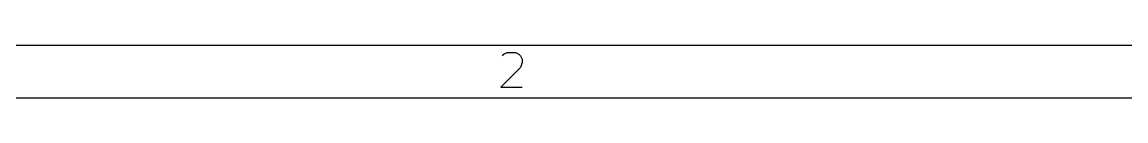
# Model space of a CAD drawing. Extents: x -66 to 211, y -177 to 13.
# Drawn here: x -8.31 to 33.22, y -176.95 to -174.95 of the extents above; entities that cross this region are included whole.
import ezdxf

# ---------------------------------------------------------------- set-up
doc = ezdxf.new("R2010")
doc.units = 0
doc.layers.add('BLACK', color=7, linetype='CONTINUOUS')

msp = doc.modelspace()

# ---------------------------------------------------------------- linework, layer by layer
at = {"layer": 'BLACK', "linetype": 'CONTINUOUS'}
for p, q in [((-63.5675, -174.949), (209.435, -174.949)), ((9.81698, -175.299), (9.94079, -175.237)), ((9.94079, -175.237), (10.2503, -175.237)), ((10.2503, -175.237), (10.3741, -175.299)), ((9.75508, -175.361), (9.81698, -175.299)), ((10.3741, -175.299), (10.436, -175.361)), ((10.436, -175.361), (10.4979, -175.485)), ((10.4979, -175.609), (10.436, -175.794)), ((10.4979, -175.485), (10.4979, -175.609)), ((10.436, -175.794), (9.69317, -176.537)), ((9.69317, -176.537), (10.4979, -176.537)), ((-65.5675, -176.949), (211.435, -176.949))]:
    msp.add_line(p, q, dxfattribs=at)

doc.saveas('drawing.dxf')
